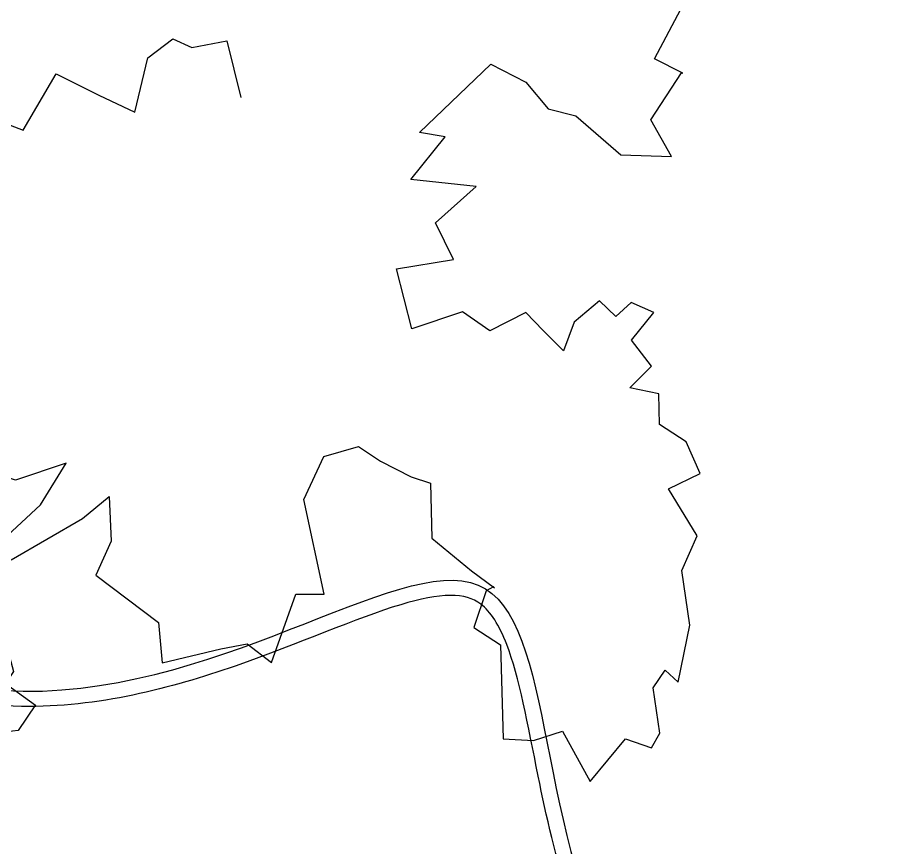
# Model space of a CAD drawing. Header units: metres. Extents: x 10 to 239, y 2 to 253.
# Drawn here: x 32.783 to 35.695, y 176.159 to 178.879 of the extents above; entities that cross this region are included whole.
import ezdxf

# ---------------------------------------------------------------- set-up
doc = ezdxf.new("R2010")
doc.units = ezdxf.units.M
doc.header["$MEASUREMENT"] = 0
doc.layers.add('1lianas', color=9, linetype='Continuous')
doc.layers.add('bloques ARBOLES', color=7, linetype='Continuous', true_color=0xb8d897)

# ---------------------------------------------------------------- blocks, each defined once
blk = doc.blocks.new('arbolote')
at = {"layer": 'bloques ARBOLES'}
for points in [[(1.5573, 5.3838), (1.7696, 5.5057), (1.8488, 5.5718), (1.8547, 5.4389), (1.8085, 5.3381), (1.995, 5.1972), (2.006, 5.0778), (2.1808, 5.1191), (2.2586, 5.1335), (2.3308, 5.0788), (2.4034, 5.2819), (2.487, 5.2819), (2.4266, 5.5628), (2.486, 5.6904), (2.589, 5.7197), (2.6551, 5.6764), (2.7459, 5.63), (2.8031, 5.6113), (2.8075, 5.4476), (2.9249, 5.3503), (2.9935, 5.2998), (2.9907, 5.303), (2.9688, 5.2909), (2.9319, 5.1824), (3.0113, 5.131), (3.0191, 4.8515), (3.1093, 4.847), (3.1953, 4.8747), (3.2776, 4.7255), (3.3827, 4.8522), (3.4601, 4.8249), (3.4846, 4.8687), (3.4648, 5.0028), (3.5001, 5.0556), (3.539, 5.0206), (3.5739, 5.189), (3.5495, 5.3513), (3.5959, 5.4551), (3.5099, 5.5946), (3.6042, 5.6396), (3.5632, 5.7336), (3.4838, 5.785), (3.4814, 5.8759), (3.3952, 5.8939), (3.4603, 5.9583), (3.4, 6.036), (3.4666, 6.1181), (3.3993, 6.1476), (3.354, 6.1065), (3.3051, 6.1524), (3.2301, 6.0889), (3.1982, 6.0039), (3.1375, 6.0647), (3.0861, 6.1177), (2.98, 6.0638), (2.898, 6.1194), (2.7474, 6.0691), (2.7024, 6.2471), (2.872, 6.2749), (2.8183, 6.3839), (2.9388, 6.4924), (2.7453, 6.5124), (2.8464, 6.6395), (2.7708, 6.6527), (2.9828, 6.8553), (2.9828, 6.8553), (3.0869, 6.8019), (3.1531, 6.7227), (3.235, 6.702), (3.3689, 6.5863), (3.5188, 6.5809), (3.4582, 6.6905), (3.5493, 6.8293), (3.5533, 6.829), (3.4691, 6.8708), (3.5814, 7.0846)], [(1.5227, 6.6864), (1.5932, 6.6596), (1.6907, 6.8268), (1.8179, 6.7635), (1.9253, 6.7128), (1.9635, 6.874), (2.0379, 6.9305), (2.0946, 6.9049), (2.1978, 6.9243), (2.2396, 6.7565)], [(1.3783, 5.3202), (1.5312, 5.4418), (1.6445, 5.5469), (1.7204, 5.6701), (1.5699, 5.6198), (1.4478, 5.6608), (1.357, 5.996), (1.2278, 6.0834), (1.3223, 6.2498), (1.3987, 6.2823)], [(1.0442, 5.1332), (1.1312, 5.3733), (1.2149, 5.3385), (1.4009, 5.3828), (1.3375, 5.2068), (1.4584, 5.151), (1.5433, 5.13), (1.5647, 5.0516), (1.5408, 5.0157), (1.63, 4.9522)], [(1.6302, 4.9525), (1.578, 4.8762), (1.4935, 4.8662), (1.4531, 4.7501), (1.4431, 4.6782), (1.401, 4.7584), (1.1644, 4.6804), (1.186, 4.7722)]]:
    blk.add_lwpolyline(points, dxfattribs=at)

msp = doc.modelspace()

# ---------------------------------------------------------------- linework, layer by layer
at = {"layer": '1lianas'}
msp.add_open_spline([(35.68674, 174.95662), (35.61323, 174.98237), (35.53923, 175.01292), (35.208, 175.17212), (34.96135, 175.35298), (34.61588, 175.82929), (34.54344, 176.13114), (34.45626, 176.5626), (34.42871, 176.71685), (34.36336, 176.88671), (34.33448, 176.93143), (34.27599, 176.97561), (34.24617, 176.98446), (34.15846, 176.98385), (34.10316, 176.97297), (33.89465, 176.91056), (33.70804, 176.82602), (33.28502, 176.67927), (33.04752, 176.61691), (32.21464, 176.62705), (31.58512, 177.01061), (30.87451, 177.67455), (30.69018, 177.88368), (30.38, 178.29258), (30.25089, 178.49269), (30.02256, 178.85451), (29.92423, 179.01482), (29.64717, 179.37599), (29.52095, 179.36821), (29.22826, 179.26009), (29.1021, 179.19335), (28.8125, 179.13269), (28.65086, 179.13926), (28.30136, 179.28818), (28.11378, 179.42897), (27.49365, 180.1391), (26.99958, 181.0199), (26.60283, 181.70848), (26.53613, 181.82824), (26.44984, 181.93805), (26.42261, 181.96089), (26.38739, 181.97532), (26.37745, 181.97573), (26.33987, 181.95866), (26.31322, 181.93755), (26.25063, 181.85972), (26.21477, 181.80378), (26.06309, 181.52235), (25.91823, 181.17288), (25.64707, 180.44131), (25.56802, 180.22276), (25.48072, 179.97736), (25.46502, 179.98294), (25.44931, 179.98853), (25.43361, 179.99411), (26.26605, 182.33405), (26.43553, 182.14654), (28.00776, 179.28944), (29.0394, 179.07598), (29.72368, 179.72636), (30.5156, 177.8544), (32.81607, 176.13847), (34.63977, 177.6237), (34.41828, 175.73345), (35.34523, 175.13106), (35.69493, 175.00677)], degree=3, knots=[0, 0, 0, 0, 0.1314288, 0.1314288, 0.59485, 0.59485, 1.0813163, 1.0813163, 1.400356, 1.400356, 1.5915712, 1.5915712, 1.7473167, 1.7473167, 1.9030621, 1.9030621, 2.259008, 2.259008, 2.6149538, 2.6149538, 3.4372464, 3.4372464, 3.7765557, 3.7765557, 4.115865, 4.115865, 4.4668949, 4.4668949, 5.2149249, 5.2149249, 5.683946, 5.683946, 6.152967, 6.152967, 6.6219881, 6.6219881, 7.5709751, 7.5709751, 7.8077811, 7.8077811, 7.9339353, 7.9339353, 8.038744, 8.038744, 8.1435527, 8.1435527, 8.2483615, 8.2483615, 8.5391665, 8.5391665, 8.6441049, 8.6441049, 8.6441049, 9.6441049, 9.6441049, 9.6441049, 10.6441049, 11.6441049, 12.6441049, 13.6441049, 14.6441049, 15.6441049, 16.6441049, 17.6441049, 18.2829558, 18.2829558, 18.2829558, 18.2829558], dxfattribs=at)

# ---------------------------------------------------------------- block references
at = {"xscale": 1.104233309032171, "yscale": 1.104233309032171, "zscale": 1.104233309032171}
msp.add_blockref('arbolote', (31.04199, 171.15648), dxfattribs=at)

doc.saveas('drawing.dxf')
